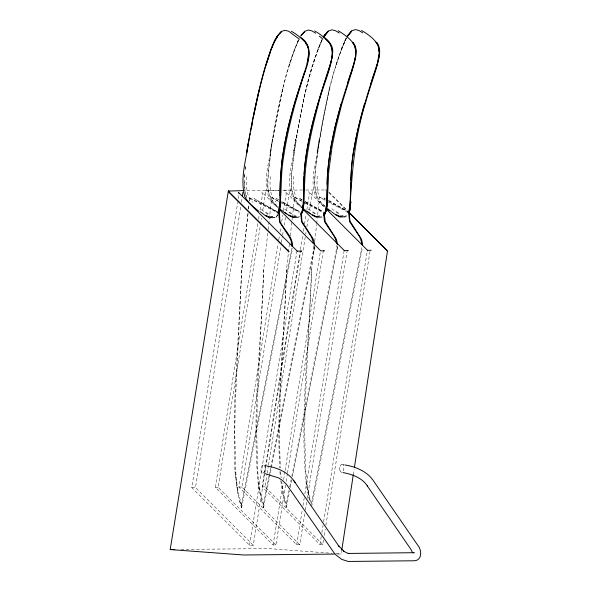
<?xml version="1.0" encoding="UTF-8"?>
<svg xmlns="http://www.w3.org/2000/svg" width="591" height="591" viewBox="0 0 591 591"><rect width="100%" height="100%" fill="white"/><g stroke="black" fill="none" stroke-linecap="round" stroke-linejoin="round"><path stroke-width="0.44" stroke-dasharray="2.96 2.22" d="M244.43 182.043L245.102 192.496M246.824 176.783C246.307 185.5 245.856 195.643 252.601 202.285M270.286 176.539C269.769 185.264 269.319 195.407 276.063 202.048M293.749 176.303L293.461 185.042L294.2 192.001L296.172 197.468M317.219 176.066L316.931 184.806L317.663 191.765L319.642 197.224M313.858 245.79L313.429 250.333L270.767 467.193M289.435 191.743L286.384 211.659M265.558 191.994L262.515 211.91M312.425 191.521L309.381 211.438M263.704 269.828L257.218 404.983L256.716 432.671L257.683 470.983L258.924 483.593L260.498 493.19L263.852 506.044L263.571 507.514L270.072 474.418M289.354 244.076L286.532 269.548C284.699 335.695 277.157 401.858 280.43 468.072M314.19 246.558L311.612 269.489L305.163 404.584L304.668 432.272L305.636 470.576L308.45 492.783L311.804 505.645L362.46 247.651M286.532 269.548C284.352 335.688 276.285 401.843 279.691 468.079M311.62 269.43C309.758 340.579 299.415 412.03 306.138 483.202L309.551 500.503M244.534 176.805L244.859 173.222C244.356 181.422 243.632 189.999 246.846 197.771M245.258 168.753L245.501 166.064M245.265 169.698L245.509 167.017M247.961 213.691L241.697 270.235L234.516 405.337L234.221 454.708L234.989 471.337L237.818 493.633M248.464 209.148L248.974 204.582M249.372 200.94L249.757 197.904L249.454 200.645M248.028 213.454L241.741 270.183L235.248 405.33L234.745 433.018L235.72 471.33L236.954 483.94L238.535 493.537L241.889 506.391L241.601 507.861L292.545 248.397M248.538 208.882L248.944 205.225M267.76 233.238L263.667 269.828C261.813 340.977 251.463 412.429 258.186 483.601L259.781 493.286M268.166 229.574L271.72 197.557L278.309 200.881M290.321 235.698L292.25 218.315M292.353 217.399L294.584 197.276L301.994 201.014M314.744 241.224L316.628 224.602M316.724 223.686L317.271 218.411M317.67 214.777L319.635 197.158L326.04 200.844M270.73 152.988C269.452 170.577 261.377 194.616 278.671 207.086M294.2 152.751C292.959 170.274 284.958 193.922 301.676 206.702M271.683 197.557L278.9 201.671M294.547 197.276L301.757 201.383M291.814 248.405L241.158 506.398L241.564 507.861L237.804 493.544L234.989 471.367M314.153 250.414L314.589 245.782L314.168 250.325L270.25 473.517M337.018 250.133L337.454 245.501L337.025 250.045L292.405 476.848M337.409 554.055L341.184 553.996L341.605 551.263M353.3 474.699L354.135 469.232M264.842 473.398L253.266 545.205L249.55 545.242L191.772 487.56L237.774 202.181M238.365 198.546L239.096 194.003M253.266 545.205L195.488 487.523L240.906 205.779M241.49 202.144L242.221 197.601M285.571 484.989L275.901 544.968L273.108 544.998L215.323 487.324L257.816 223.753M258.548 219.209L259.279 214.666M260.01 210.123L262.648 193.759L261.865 192.031L278.058 208.202M275.901 544.968L218.123 487.294L260.321 225.548M260.468 224.632L261.488 218.271M304.72 513.823L299.733 544.725L296.652 544.739L238.875 487.058L278.184 243.485M278.767 239.85L279.499 235.307M280.09 231.672L280.821 227.129M281.7 221.677L282.727 215.316M283.458 210.765L286.251 193.501L285.46 191.765L301.654 207.936M299.733 544.725L241.948 487.043L280.814 246.196M281.397 242.561L282.424 236.201M282.572 235.292L283.303 230.749M284.19 225.297L285.505 217.111M249.55 545.242L296.874 251.677M323.499 539.952L322.767 544.496L319.953 544.525L262.168 486.851L300.265 250.547M300.413 249.638L302.755 235.092M303.338 231.458L303.929 227.823M304.513 224.188L306.123 214.193M306.855 209.65L309.492 193.287L308.709 191.558L324.895 207.729M264.99 472.49L300.59 251.64M322.767 544.496L264.982 486.821L267.036 474.093M267.184 473.184L268.358 465.915M268.499 465.006L305.569 235.07M305.717 234.154L306.005 232.337M306.884 226.885L308.502 216.89M273.108 544.998L283.074 483.202M283.658 479.56L284.973 471.382M285.121 470.473L320.433 251.441M286.162 481.355L287.329 474.078M287.477 473.169L323.225 251.411M296.652 544.739L302.378 509.294M302.961 505.66L304.284 497.474M304.867 493.84L344.028 251.175M305.303 510.188L306.626 502.003M307.209 498.368L347.102 251.16M319.953 544.525L321.268 536.347M321.851 532.713L323.026 525.443M323.609 521.801L367.277 250.968M324.237 535.409L325.257 529.048M325.848 525.414L370.092 250.939M272.806 138.597C279.115 105.264 284.47 71.009 298.581 39.915M296.276 138.36C302.585 105.013 307.933 70.743 322.073 39.641M284.441 500.503L286.428 507.233L286.716 505.763L283.362 492.901L281.604 481.51M268.986 476.235L263.121 506.051L263.534 507.514L261.577 500.784M269.164 475.327L270.582 468.102M289.006 490.404L285.985 505.77L286.391 507.233M289.716 486.792L291.141 479.567M291.851 475.947L336.294 250.052A16.518 13.852 89.4 0 0 336.715 245.509M286.428 507.233L289.634 490.936M290.27 487.686L291.777 480.069M311.427 503.842L361.382 249.934A16.629 13.933 89.4 0 0 361.722 247.659M282.978 88.613C276.359 120.505 268.573 152.589 267.819 185.301C267.693 193.745 271.409 201.871 278.206 206.939M329.911 88.14C324.127 113.671 319.074 139.402 315.993 165.414C315.166 175.948 313.2 187.133 317.286 197.254M346.437 37.794C330.236 74.015 324.008 113.9 316.939 152.707L319.325 138.826C318.047 160.383 302.695 191.986 325.368 207.485M298.691 39.804C283.37 75.774 276.832 114.868 270.006 153.18L272.392 139.299C271.106 160.855 255.763 192.467 278.435 207.966M289.28 65.342L294.384 49.836L298.677 40.129M336.213 64.87L341.317 49.356L346.474 38.097M343.437 470.909L344.065 466.794L343.105 464.674M321.172 41.244L322.051 39.671L317.714 49.422M341.177 49.186L346.4 37.868C328.234 77.82 322.206 122.219 315.904 165.354C314.412 179.28 311.989 197.106 325.139 206.466M344.634 41.001L346.415 37.854M322.161 39.567C306.84 75.537 300.294 114.632 293.476 152.943L295.855 139.062C294.577 160.619 279.233 192.223 301.898 207.729M340.18 466.159L340.778 465.073A4.063 2.209 -85.5 0 1 343.105 464.674M322.139 39.892C305.296 79.682 298.61 123.046 292.434 165.591C291.053 179.346 288.371 197.076 301.476 206.281M277.667 214.23L276.233 217.362L277.593 214.998M276.233 217.362L277.563 215.08M346.629 216.646L344.523 216.875M298.455 216.491L299.881 216.217M343.962 216.284L346.821 215.745M262.67 472.999L264.229 472.187L264.827 471.101A3.945 2.157 -85.8 0 0 265.019 466.92L264.524 465.848A4.063 2.216 -86 0 0 262.241 465.494L261.074 467.629L260.934 470.502L261.909 472.608L264.436 473.494M280.976 190.184L242.738 190.597M265.322 190.442L278.974 190.28M302.533 189.992L282.616 190.236M305.857 190.029L326.092 189.984M191.772 487.56L195.488 487.523M215.323 487.324L218.123 487.294M262.168 486.851L264.982 486.821M180.957 549.431L267.856 548.574L332.186 553.279M282.793 190.162L289.376 190.125M238.875 487.058L241.948 487.043M335.858 553.553L341.184 553.996M342.344 464.282L344.036 464.725M263.83 465.206L266.364 465.878M325.286 189.837L326.01 190.103M296.327 216.409L289.487 212.029M319.635 197.158L325.434 200.061M328.692 201.723L346.858 210.861M305.252 202.669L324.237 212.221M281.567 202.536L299.733 211.674L281.545 201.391M249.72 197.904L276.943 211.608M326.845 201.265L346.193 211.438M304.986 203.082L321.91 211.977M279.706 202.092L299.053 212.258M249.675 198.207L276.278 212.184M325.53 198.761L323.949 197.874L325.53 198.805M328.707 200.541L346.947 210.773M302.031 199.773L298.861 197.992L302.031 199.847M305.207 201.553L322.656 211.334M277.039 211.519L254.027 198.62L277.046 212.058M328.707 200.652L346.961 211.312M305.207 201.701L322.671 211.888M281.552 201.516L299.807 212.176M336.419 211.556L340.468 214.526M312.957 211.792L316.998 214.762M266.024 212.265L270.065 215.242M331.736 208.734L340.261 215.146M308.266 208.978L316.119 214.88M284.803 209.214L293.328 215.626M261.34 209.45L269.865 215.863M324.939 206.045L320.056 201.287M328.921 192.297L347.109 210.455M328.98 192.526L347.183 210.699M339.973 470.34L340.46 471.419A4.056 2.216 -85.9 0 0 341.953 472.194M245.361 193.279L246.89 197.963M239.614 501.131L241.158 506.398M309.529 500.385L306.138 483.202M282.631 492.909L284.463 500.621M261.599 500.902L258.186 483.601M280.784 480.616L282.646 493.005M280.636 471.596L281.257 477.905M279.898 471.603L280.43 477.011M339.958 470.325A4.056 2.216 -85.9 0 1 340.165 466.026M298.603 39.878L297.716 41.444L298.595 39.907M278.376 199.61L275.997 198.273L278.376 199.662"/><path stroke-width="0.89" d="M280.09 196.116C279.299 153.298 291.097 111.566 304.875 71.415M303.486 194.668L304.003 176.258M327.037 189.822L326.535 204.139M350.397 195.119L350.685 182.205M280.356 181.082L279.639 205.941L278.627 212.59M280.43 179.25L282.003 160.102L283.865 147.883M304.077 174.419C306.522 136.144 318.948 99.576 330.532 63.311M350.759 180.373C351.475 154.303 357.585 128.742 364.507 103.713M327.141 184.281L327.621 172.343M242.916 192.223L242.369 196.692M308.701 53.478L307.069 63.555M355.494 55.465L355.767 50.545L354.644 45.958L352.399 42.227M379.008 54.409L377.464 62.838M379.141 51.949L378.114 45.714M327.71 171.434L328.84 160.538M279.351 211.349L280.422 202.543L279.351 211.349C281.818 194.04 280.459 176.421 283.274 159.127C286.945 133.669 293.254 108.655 301.033 84.158C304.853 69.694 317.456 47.864 300.25 37.1M349.746 210.632L350.825 201.834L349.746 210.632C351.896 174.36 354.356 137.866 365.519 102.93C369.722 87.143 376.061 71.947 379.356 55.923C380.087 51.247 379.732 46.261 376.844 42.323M278.634 211.837L279.565 205.491M301.964 212.501L303.028 205.254M325.427 212.265L326.498 205.011M349.03 211.12L349.961 204.774M301.964 213.181C304.926 195.628 302.718 177.655 305.547 160.058C309.588 129.643 318.46 100.152 328.337 71.179C330.916 62.003 335.599 50.737 328.914 42.205C324.777 37.794 319.997 33.901 314.707 30.954M348.904 212.708C351.992 190.76 349.606 168.287 354.482 146.479C359.402 118.207 368.592 90.992 377.206 63.695M328.936 159.629L330.93 146.538L334.905 127.22L341.044 103.957M341.738 550.347L353.3 474.699M354.415 467.407L387.415 251.389M335.599 554.077L243.522 554.986L170.193 549.564L228.355 191.085L242.738 190.597M249.343 138.833L249.661 137.038M249.986 135.25L250.311 133.455M250.628 131.66L253.207 117.314M251.744 126.4L252.069 124.612M252.387 122.825L252.712 121.037M283.998 147.011L287.972 127.693M253.369 116.42C257.927 93.932 262.98 71.474 270.767 49.851C273.515 43.342 276.071 36.406 281.368 31.486L285.017 30.296L288.637 31.22L299.489 39.287M330.709 62.461C333.302 54.549 333.11 44.746 325.885 39.302M355.45 56.285L353.994 63.074L347.345 83.959M253.524 116.567L259.508 88.849M288.201 126.829L293.882 105.287M279.55 33.761L281.294 31.811C272.067 40.528 270.205 54.224 265.817 65.586C257.469 94.397 251.278 123.807 246.543 153.424L248.929 139.535C246.706 158.211 239.673 177.714 244.748 196.419C247.784 202.765 253.65 207.064 258.969 211.401M367.277 250.968L367.536 250.318L371.178 250.281M304.779 71.275C307.579 62.203 312.078 50.929 305.451 42.449C301.307 38.031 296.534 34.138 291.237 31.19M294.104 104.43L304.505 72.095M265.817 65.586L270.922 50.072L274.342 41.924L277.807 35.704M370.897 83.878C374 71.504 381.941 58.59 378.159 45.529C374.598 38.807 367.979 34.344 361.64 30.473M301.055 214.769C305.584 205.003 303.552 193.597 304.646 183.144C305.577 156.061 311.679 129.495 318.586 103.403C322.716 85.769 331.514 69.073 332.799 50.841C332.474 44.879 328.286 40.254 323.72 36.864M324.525 214.533L326.276 210.876L327.2 203.91L328.773 171.198L332.245 145.674L336.168 126.444L342.049 103.166L352.214 70.492L355.885 56.167L356.27 50.604L355.361 46.172L353.381 42.567M323.868 36.782L328.227 31.338L323.373 37.27L324.732 34.95L323.395 37.307L324.695 34.972L328.3 31.005L331.95 29.823L335.57 30.739L339.16 33.007M347.338 36.546L351.689 31.101L347.648 35.497M347.309 36.287L351.771 30.769L355.42 29.587L359.04 30.503L362.63 32.771M324.127 215.227C329.253 201.878 325.988 186.616 327.702 172.55C330.192 142.335 337.993 112.837 347.434 84.121C350.529 71.74 358.478 58.827 354.696 45.766C351.135 39.043 344.509 34.588 338.178 30.717M344.154 250.724L348.188 250.503L347.53 250.702M297 251.219L301.676 250.983L300.59 251.64M228.769 190.738L229.101 192.001L288.969 251.589M300.716 35.97L304.757 31.574L301.27 35.467M301.225 35.209L304.838 31.242L308.48 30.06L312.107 30.976L315.697 33.251M361.204 240.943A16.578 13.889 89.4 0 0 358.449 234.974L349.584 221.522L348.609 212.708C350.404 211.024 348.683 221.1 350.818 222.467L361.256 238.83A16.607 13.889 89.4 0 1 362.542 245.383M291.917 246.137A16.629 13.97 89.5 0 0 288.541 235.713L279.669 222.275L278.693 213.454C280.57 211.622 278.716 221.943 280.902 223.221C285.01 230.586 292.575 237.057 292.626 246.129M413.486 552.932L413.863 552.6M323.654 250.953L324.319 250.754L320.795 250.894L279.321 209.465M272.591 216.498L269.304 217.037L265.485 215.287M296.054 216.262L292.774 216.801L288.947 215.05M319.524 216.025L316.237 216.565L312.417 214.814M342.994 215.781L339.707 216.321L335.88 214.577M170.193 549.564L174.773 549.49M414.202 552.696L348.143 553.449L349.355 553.538L346.548 552.844L343.437 550.923L343.77 551.196L338.348 545.441L339.323 546.771M324.2 212.221L324.26 212.819M345.284 216.794L339.988 217.03L336.139 215.19L332.002 212.139M321.822 217.03L316.517 217.266L312.676 215.427L307.143 211.253M298.352 217.266L293.055 217.51L289.206 215.663L285.069 212.612M274.889 217.503L269.585 217.747L265.743 215.907L260.21 211.733M344.878 464.947C356.063 466.794 367.595 471.544 373.896 481.488L417.512 544.895C422.018 549.652 422.432 560.837 413.826 560.785L348.239 561.45L341.716 559.367L335.814 554.816M267.206 466.1C278.147 467.791 289.102 472.822 295.094 482.522L338.621 545.811M342.928 472.556C352.258 474.337 362.29 477.757 367.543 486.29L367.24 485.876L410.723 549.083L412.459 552.393M265.322 473.738L278.797 477.993L282.424 480.38L286.207 484.007L334.44 553.361M347.641 211.275L349.325 212.103L347.744 211.216M277.733 212.021L279.417 212.856L277.829 211.962M346.998 211.859L348.609 212.708M277.083 212.612L278.693 213.454M309.957 213.728L302.57 208.261M286.487 213.964L279.1 208.497M288.903 251.906L228.909 192.223L228.355 191.085M319.295 36.162L322.952 39.05M326.697 208.557L329.364 210.691M327.828 208.778L331.307 211.578M349.059 212.398L387.142 250.591M349.133 212.642L387.282 250.909M326.808 209.635L367.639 250.421M302.947 209.229L344.39 250.628M297.243 251.131L238.313 192.267L238.934 193.301M295.094 482.522L293.513 480.343M375.869 41.991L377.664 44.975M305.466 42.707L307.712 46.43L308.65 50.25M361.197 240.951L361.633 243.145A16.629 13.933 89.4 0 1 361.773 244.637M336.545 243.263L336.109 241.069A16.578 13.881 89.3 0 0 333.354 235.1L324.496 221.64L323.521 212.826M313.681 243.544L311.656 237.242L301.632 221.928L300.664 213.107C302.533 211.282 300.686 221.595 302.865 222.866L313.304 239.229A16.622 13.933 89.4 0 1 314.56 245.029M324.282 214.016L325.227 221.632L336.168 238.949A16.622 13.925 89.4 0 1 337.417 244.748M303.885 202.307L302.814 211.113L303.885 202.307M327.355 202.07L326.276 210.876L327.355 202.07M325.434 212.945L324.053 215.368L325.434 212.945M277.763 35.445L274.239 41.717L277.807 35.423"/></g></svg>
